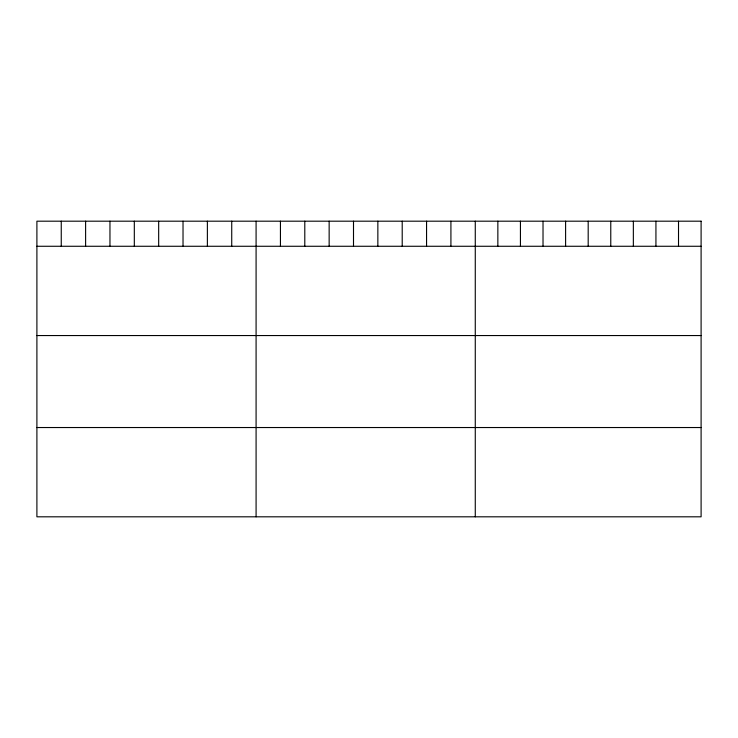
<?xml version="1.0" encoding="UTF-8"?>
<svg xmlns="http://www.w3.org/2000/svg" width="738" height="738" viewBox="0 0 738 738"><rect width="100%" height="100%" fill="white"/><g stroke="black" fill="none" stroke-linecap="round" stroke-linejoin="round"><path stroke-width="1.11" d="M36.9 246.271L701.1 246.271M36.9 335.55L701.1 335.55M36.9 427.533L701.1 427.533M678.517 221.188L678.517 246.271M655.934 221.188L655.934 246.271M633.352 221.188L633.352 246.271M610.769 221.188L610.769 246.271M588.186 221.188L588.186 246.271M565.603 221.188L565.603 246.271M543.02 221.188L543.02 246.271M520.438 221.188L520.438 246.271M497.855 221.188L497.855 246.271M475.272 221.188L475.272 516.812M450.918 221.188L450.918 246.271M426.564 221.188L426.564 246.271M402.21 221.188L402.21 246.271M377.856 221.188L377.856 246.271M353.502 221.188L353.502 246.271M329.148 221.188L329.148 246.271M304.794 221.188L304.794 246.271M280.44 221.188L280.44 246.271M256.086 221.188L256.086 516.812M231.732 221.188L231.732 246.271M207.378 221.188L207.378 246.271M183.024 221.188L183.024 246.271M158.67 221.188L158.67 246.271M134.316 221.188L134.316 246.271M109.962 221.188L109.962 246.271M85.608 221.188L85.608 246.271M61.254 221.188L61.254 246.271M701.1 221.188L36.9 221.188L36.9 516.812L701.1 516.812L701.1 221.188"/></g></svg>
